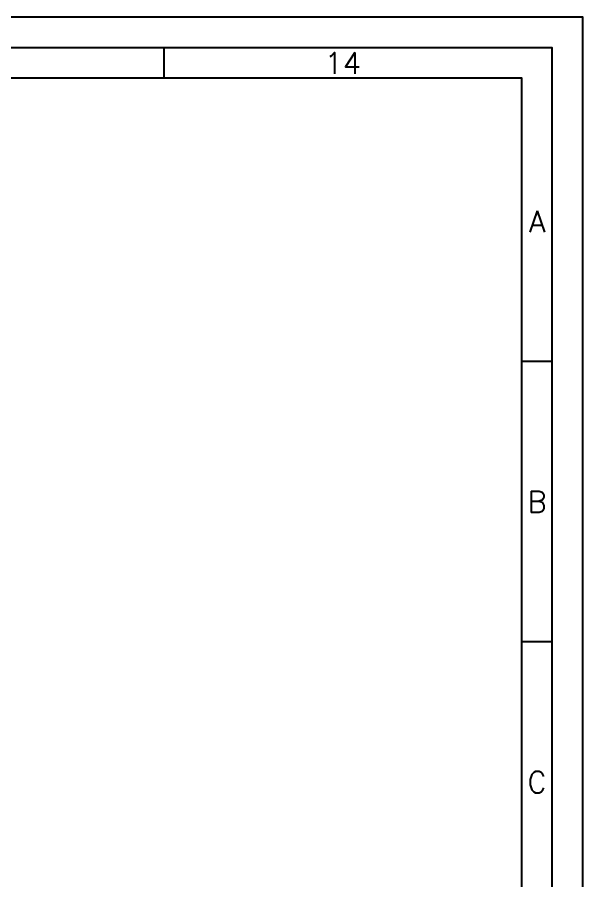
# Model space of a CAD drawing. Header units: millimetres. Extents: x 39 to 880, y 30 to 327.
# Drawn here: x 787.4 to 880.1, y 185.1 to 326.8 of the extents above; entities that cross this region are included whole.
import ezdxf
from ezdxf.enums import TextEntityAlignment as Align

# ---------------------------------------------------------------- set-up
doc = ezdxf.new("R2010")
doc.units = ezdxf.units.MM
doc.layers.add('SUBTIRE', color=1, linetype='Continuous')
doc.styles.add('ISO', font='SIMPLEX.SHX')

# ---------------------------------------------------------------- blocks, each defined once
blk = doc.blocks.new('4A4')
at = {"color": 70}
for p, q in [((-68.68, 287), (-68.68, 292)), ((-5, 240.5), (-10, 240.5)), ((-5, 194.5), (-10, 194.5))]:
    blk.add_line(p, q, dxfattribs=at)
at = {"color": 240}
for points in [[(0, 0), (0, 297), (-841, 297), (-841, 0)], [(-5, 5), (-5, 292), (-836, 292), (-836, 5)]]:
    blk.add_lwpolyline(points, close=True, dxfattribs=at)
at = {"color": 70}
blk.add_lwpolyline([(-831, 287), (-831, 10), (-10, 10), (-10, 287)], close=True, dxfattribs=at)
at = {"color": 50, "style": 'ISO'}
for s, p in [('14', (-39.36, 289.48)), ('A', (-7.5, 263.5)), ('B', (-7.5, 217.5)), ('C', (-7.5, 171.5))]:
    blk.add_text(s, height=3.5, dxfattribs=at).set_placement(p, align=Align.MIDDLE)

msp = doc.modelspace()

# ---------------------------------------------------------------- block references
at = {"layer": 'SUBTIRE'}
msp.add_blockref('4A4', (880.13, 29.81), dxfattribs=at)

doc.saveas('drawing.dxf')
